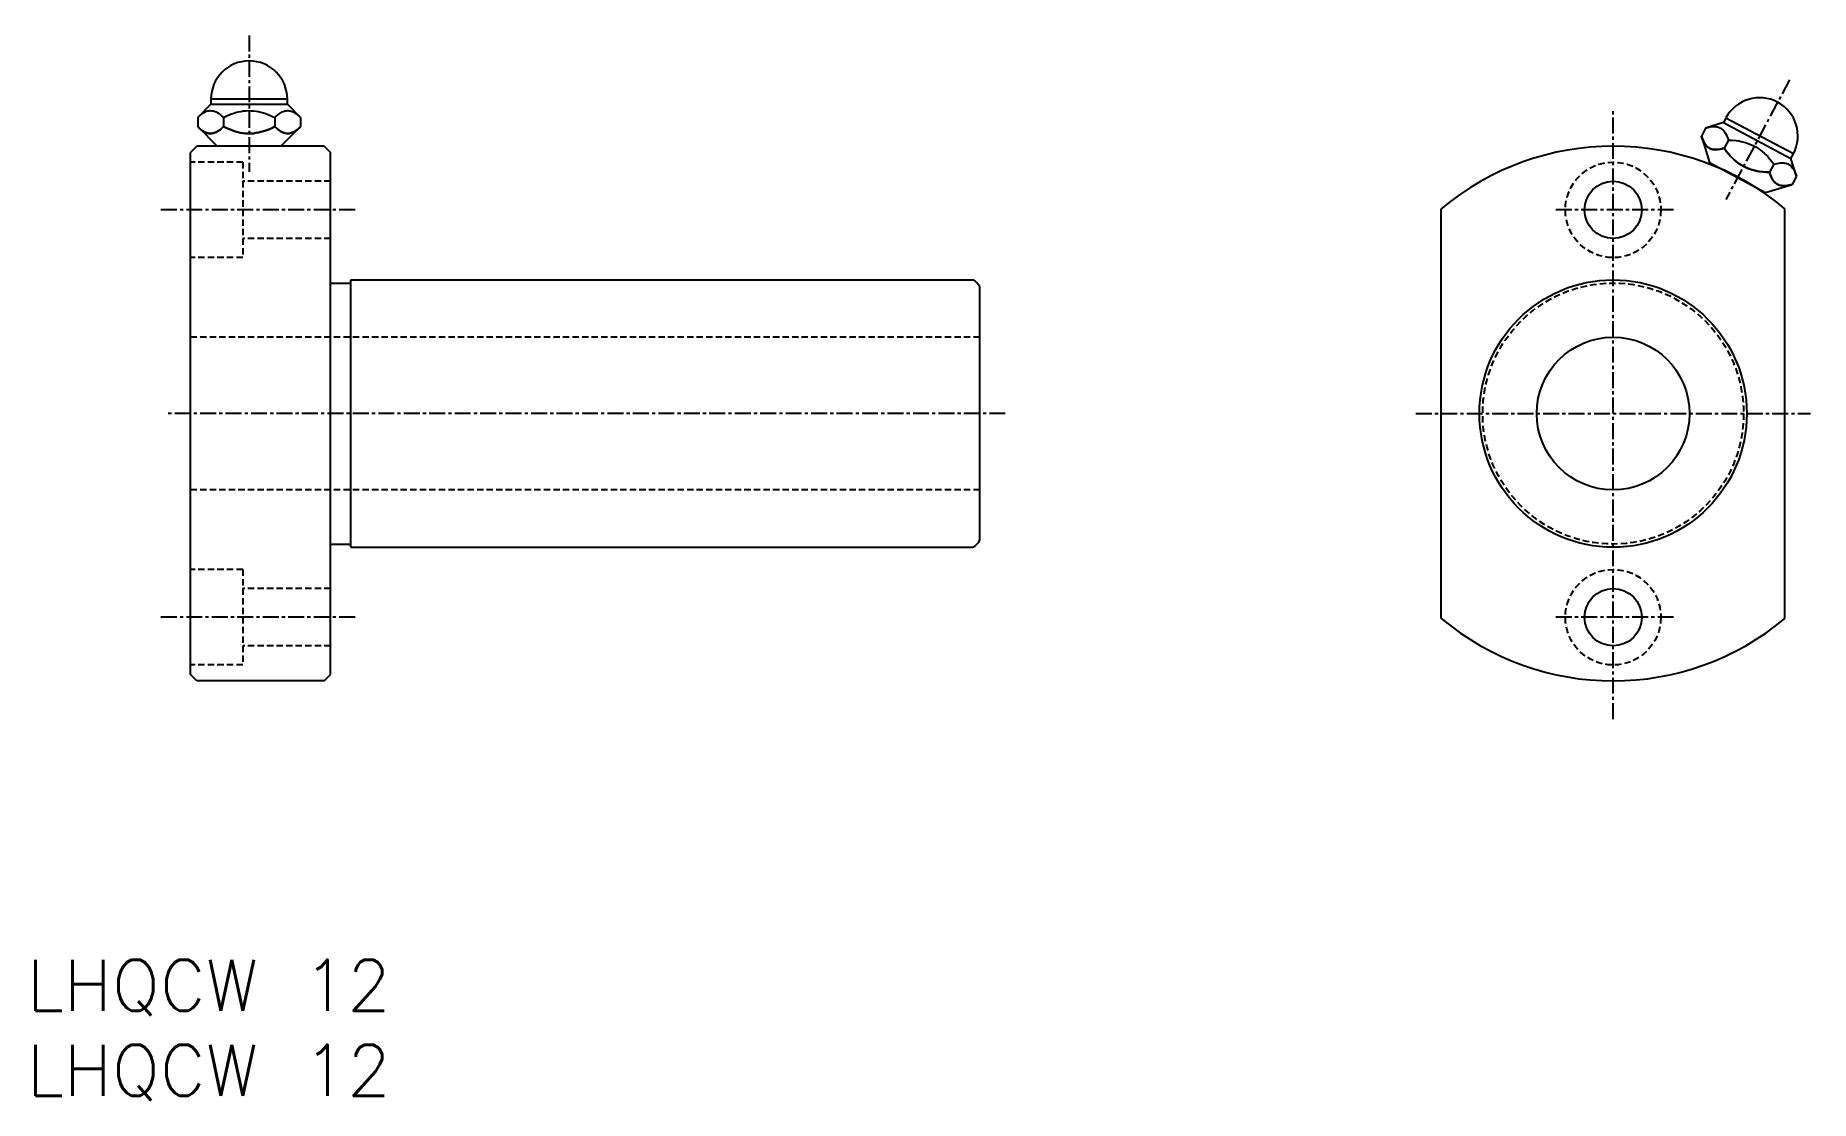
# Model space of a CAD drawing. Extents: x 794 to 933, y 32 to 116.
import ezdxf

# ---------------------------------------------------------------- set-up
doc = ezdxf.new("R2010")
doc.units = 0
doc.linetypes.add('CENTER', pattern=[2, 1.25, -0.25, 0.25, -0.25])
doc.linetypes.add('DASHED', pattern=[0.75, 0.5, -0.25])
doc.layers.get('0').update_dxf_attribs({"linetype": 'CONTINUOUS'})
doc.layers.add('CENTER', color=1, linetype='CENTER')
doc.styles.get("Standard").update_dxf_attribs({"font": 'txt.shx', "bigfont": 'bigfont.shx'})

msp = doc.modelspace()

# ---------------------------------------------------------------- linework, layer by layer
at = {"color": 7, "linetype": 'CONTINUOUS'}
for p, q in [((807.3, 110.52), (806.26, 109.48)), ((813.3, 110.92), (807.3, 110.92)), ((813.3, 110.92), (807.3, 110.92)), ((807.3, 110.92), (807.3, 110.52)), ((807.3, 110.52), (813.3, 110.52)), ((813.3, 110.52), (813.3, 110.92)), ((814.34, 109.48), (813.3, 110.52)), ((806.26, 109.48), (806.4, 109.61)), ((806.26, 109.48), (806.26, 108.76)), ((806.4, 109.61), (806.54, 109.72)), ((806.54, 109.72), (806.68, 109.82)), ((806.68, 109.82), (806.77, 109.88)), ((806.77, 109.88), (806.86, 109.92)), ((806.86, 109.92), (806.95, 109.96)), ((806.95, 109.96), (807.05, 109.99)), ((807.05, 109.99), (807.14, 110.01)), ((807.14, 110.01), (807.22, 110.02)), ((807.22, 110.02), (807.3, 110.02)), ((807.3, 110.02), (807.38, 110.01)), ((807.38, 110.01), (807.47, 109.99)), ((807.47, 109.99), (807.55, 109.97)), ((807.55, 109.97), (807.63, 109.94)), ((807.63, 109.94), (807.71, 109.91)), ((807.71, 109.91), (807.79, 109.86)), ((807.79, 109.86), (807.92, 109.78)), ((807.92, 109.78), (808.04, 109.69)), ((808.04, 109.69), (808.16, 109.59)), ((808.16, 109.59), (808.28, 109.48)), ((808.28, 109.48), (808.56, 109.61)), ((808.28, 109.48), (808.28, 108.76)), ((808.56, 109.61), (808.84, 109.73)), ((808.84, 109.73), (809.04, 109.8)), ((809.04, 109.8), (809.23, 109.86)), ((809.23, 109.86), (809.43, 109.91)), ((809.43, 109.91), (809.64, 109.95)), ((809.64, 109.95), (809.84, 109.99)), ((809.84, 109.99), (810.05, 110.01)), ((810.05, 110.01), (810.25, 110.02)), ((810.25, 110.02), (810.45, 110.01)), ((810.45, 110.01), (810.65, 110)), ((810.65, 110), (810.85, 109.97)), ((810.85, 109.97), (811.04, 109.94)), ((811.04, 109.94), (811.23, 109.89)), ((811.23, 109.89), (811.43, 109.84)), ((811.43, 109.84), (811.61, 109.78)), ((811.61, 109.78), (811.85, 109.69)), ((811.85, 109.69), (812.09, 109.59)), ((812.09, 109.59), (812.32, 109.48)), ((812.32, 109.48), (812.42, 109.57)), ((812.32, 109.48), (812.32, 108.76)), ((812.42, 109.57), (812.53, 109.67)), ((812.53, 109.67), (812.63, 109.75)), ((812.63, 109.75), (812.74, 109.82)), ((812.74, 109.82), (812.82, 109.87)), ((812.82, 109.87), (812.89, 109.91)), ((812.89, 109.91), (812.97, 109.94)), ((812.97, 109.94), (813.05, 109.97)), ((813.05, 109.97), (813.12, 109.99)), ((813.12, 109.99), (813.2, 110.01)), ((813.2, 110.01), (813.28, 110.02)), ((813.28, 110.02), (813.37, 110.02)), ((813.37, 110.02), (813.45, 110.01)), ((813.45, 110.01), (813.53, 109.99)), ((813.53, 109.99), (813.61, 109.97)), ((813.61, 109.97), (813.69, 109.94)), ((813.69, 109.94), (813.77, 109.91)), ((813.77, 109.91), (813.86, 109.86)), ((813.86, 109.86), (813.92, 109.82)), ((813.92, 109.82), (813.98, 109.78)), ((813.98, 109.78), (814.1, 109.69)), ((814.1, 109.69), (814.22, 109.59)), ((814.22, 109.59), (814.34, 109.48)), ((814.34, 109.48), (814.34, 108.76)), ((926.12, 109.08), (924.71, 108.65)), ((925.25, 108.76), (925.36, 108.76)), ((925.36, 108.76), (925.46, 108.76)), ((925.46, 108.76), (925.56, 108.75)), ((926.31, 109.43), (926.12, 109.08)), ((926.12, 109.08), (931.42, 106.26)), ((931.61, 106.62), (926.31, 109.43)), ((931.61, 106.62), (926.31, 109.43)), ((806.26, 108.76), (806.4, 108.63)), ((806.38, 108.64), (806.26, 108.76)), ((806.26, 108.76), (807.8, 107.22)), ((806.5, 108.54), (806.38, 108.64)), ((806.4, 108.63), (806.54, 108.51)), ((806.62, 108.45), (806.5, 108.54)), ((806.54, 108.51), (806.68, 108.41)), ((806.68, 108.41), (806.62, 108.45)), ((806.68, 108.41), (806.77, 108.36)), ((806.74, 108.37), (806.68, 108.41)), ((806.82, 108.33), (806.74, 108.37)), ((806.77, 108.36), (806.86, 108.31)), ((806.91, 108.29), (806.82, 108.33)), ((806.86, 108.31), (806.95, 108.27)), ((806.99, 108.26), (806.91, 108.29)), ((806.95, 108.27), (807.05, 108.24)), ((807.07, 108.24), (806.99, 108.26)), ((807.05, 108.24), (807.14, 108.23)), ((807.15, 108.22), (807.07, 108.24)), ((807.14, 108.23), (807.22, 108.22)), ((807.23, 108.22), (807.15, 108.22)), ((807.22, 108.22), (807.3, 108.22)), ((807.31, 108.22), (807.23, 108.22)), ((807.3, 108.22), (807.38, 108.22)), ((807.4, 108.23), (807.31, 108.22)), ((807.38, 108.22), (807.47, 108.24)), ((807.47, 108.24), (807.4, 108.23)), ((807.47, 108.24), (807.55, 108.26)), ((807.55, 108.26), (807.47, 108.24)), ((807.55, 108.26), (807.63, 108.29)), ((807.63, 108.29), (807.55, 108.26)), ((807.63, 108.29), (807.71, 108.33)), ((807.71, 108.32), (807.63, 108.29)), ((807.71, 108.33), (807.79, 108.37)), ((807.78, 108.36), (807.71, 108.32)), ((807.86, 108.41), (807.78, 108.36)), ((807.79, 108.37), (807.92, 108.45)), ((807.97, 108.48), (807.86, 108.41)), ((807.92, 108.45), (808.04, 108.54)), ((808.07, 108.57), (807.97, 108.48)), ((808.04, 108.54), (808.16, 108.64)), ((808.18, 108.66), (808.07, 108.57)), ((808.16, 108.64), (808.28, 108.76)), ((808.28, 108.76), (808.18, 108.66)), ((808.28, 108.76), (808.54, 108.63)), ((808.54, 108.63), (808.28, 108.76)), ((808.54, 108.63), (808.81, 108.52)), ((808.81, 108.52), (808.54, 108.63)), ((808.81, 108.52), (809.01, 108.45)), ((809.01, 108.45), (808.81, 108.52)), ((809.01, 108.45), (809.21, 108.38)), ((809.21, 108.38), (809.01, 108.45)), ((809.21, 108.38), (809.41, 108.33)), ((809.41, 108.33), (809.21, 108.38)), ((809.41, 108.33), (809.61, 108.28)), ((809.61, 108.28), (809.41, 108.33)), ((809.61, 108.28), (809.82, 108.25)), ((809.82, 108.25), (809.61, 108.28)), ((809.82, 108.25), (810.03, 108.23)), ((810.03, 108.23), (809.82, 108.25)), ((810.03, 108.23), (810.24, 108.22)), ((810.24, 108.22), (810.03, 108.23)), ((810.24, 108.22), (810.44, 108.22)), ((810.44, 108.22), (810.24, 108.22)), ((810.44, 108.22), (810.63, 108.23)), ((810.63, 108.23), (810.44, 108.22)), ((810.63, 108.23), (810.83, 108.26)), ((810.83, 108.26), (810.63, 108.23)), ((810.83, 108.26), (811.03, 108.29)), ((811.03, 108.29), (810.83, 108.26)), ((811.03, 108.29), (811.23, 108.34)), ((811.23, 108.34), (811.03, 108.29)), ((811.23, 108.34), (811.42, 108.39)), ((811.42, 108.39), (811.23, 108.34)), ((811.42, 108.39), (811.61, 108.45)), ((811.61, 108.45), (811.42, 108.39)), ((811.61, 108.45), (811.85, 108.54)), ((811.85, 108.54), (811.61, 108.45)), ((811.85, 108.54), (812.09, 108.65)), ((812.09, 108.65), (811.85, 108.54)), ((812.09, 108.65), (812.32, 108.76)), ((812.32, 108.76), (812.09, 108.65)), ((812.32, 108.76), (812.46, 108.63)), ((812.44, 108.64), (812.32, 108.76)), ((812.56, 108.54), (812.44, 108.64)), ((812.46, 108.63), (812.6, 108.51)), ((812.68, 108.45), (812.56, 108.54)), ((812.6, 108.51), (812.74, 108.41)), ((812.74, 108.41), (812.68, 108.45)), ((812.74, 108.41), (812.83, 108.36)), ((812.81, 108.37), (812.74, 108.41)), ((812.8, 107.22), (814.34, 108.76)), ((812.89, 108.33), (812.81, 108.37)), ((812.83, 108.36), (812.92, 108.31)), ((812.97, 108.29), (812.89, 108.33)), ((812.92, 108.31), (813.02, 108.27)), ((813.05, 108.26), (812.97, 108.29)), ((813.02, 108.27), (813.11, 108.24)), ((813.13, 108.24), (813.05, 108.26)), ((813.11, 108.24), (813.2, 108.23)), ((813.21, 108.22), (813.13, 108.24)), ((813.2, 108.23), (813.28, 108.22)), ((813.3, 108.22), (813.21, 108.22)), ((813.28, 108.22), (813.37, 108.22)), ((813.38, 108.22), (813.3, 108.22)), ((813.37, 108.22), (813.45, 108.22)), ((813.46, 108.23), (813.38, 108.22)), ((813.45, 108.22), (813.53, 108.24)), ((813.54, 108.24), (813.46, 108.23)), ((813.53, 108.24), (813.61, 108.26)), ((813.62, 108.26), (813.54, 108.24)), ((813.61, 108.26), (813.69, 108.29)), ((813.69, 108.29), (813.62, 108.26)), ((813.69, 108.29), (813.77, 108.33)), ((813.77, 108.32), (813.69, 108.29)), ((813.77, 108.33), (813.86, 108.37)), ((813.85, 108.36), (813.77, 108.32)), ((813.92, 108.41), (813.85, 108.36)), ((813.86, 108.37), (813.98, 108.45)), ((814.03, 108.48), (813.92, 108.41)), ((813.98, 108.45), (814.1, 108.54)), ((814.13, 108.57), (814.03, 108.48)), ((814.1, 108.54), (814.22, 108.64)), ((814.24, 108.66), (814.13, 108.57)), ((814.22, 108.64), (814.34, 108.76)), ((814.34, 108.76), (814.24, 108.66)), ((924.71, 108.65), (924.38, 108.02)), ((924.38, 108.02), (924.44, 107.84)), ((924.43, 107.86), (924.38, 108.02)), ((924.38, 108.02), (925.02, 105.93)), ((924.49, 107.71), (924.43, 107.86)), ((924.44, 107.84), (924.51, 107.67)), ((924.55, 107.57), (924.49, 107.71)), ((924.51, 107.67), (924.59, 107.51)), ((924.59, 107.51), (924.55, 107.57)), ((924.59, 107.51), (924.64, 107.42)), ((924.62, 107.45), (924.59, 107.51)), ((924.68, 107.37), (924.62, 107.45)), ((924.64, 107.42), (924.7, 107.34)), ((924.73, 107.3), (924.68, 107.37)), ((924.71, 108.65), (924.9, 108.7)), ((924.9, 108.7), (925.08, 108.74)), ((925.08, 108.74), (925.25, 108.76)), ((925.56, 108.75), (925.65, 108.73)), ((925.65, 108.73), (925.74, 108.71)), ((925.74, 108.71), (925.82, 108.67)), ((925.82, 108.67), (925.89, 108.64)), ((925.89, 108.64), (925.96, 108.59)), ((925.96, 108.59), (926.02, 108.54)), ((926.02, 108.54), (926.09, 108.48)), ((926.09, 108.48), (926.15, 108.42)), ((926.15, 108.42), (926.2, 108.35)), ((926.5, 107.7), (926.16, 107.07)), ((926.2, 108.35), (926.25, 108.27)), ((926.25, 108.27), (926.33, 108.14)), ((926.33, 108.14), (926.39, 108)), ((926.39, 108), (926.45, 107.86)), ((926.45, 107.86), (926.5, 107.7)), ((926.5, 107.7), (926.81, 107.69)), ((926.81, 107.69), (927.11, 107.66)), ((927.11, 107.66), (927.32, 107.63)), ((927.32, 107.63), (927.52, 107.59)), ((927.52, 107.59), (927.72, 107.54)), ((927.72, 107.54), (927.92, 107.49)), ((927.92, 107.49), (928.12, 107.42)), ((928.12, 107.42), (928.31, 107.34)), ((806.2, 107.22), (805.7, 106.72)), ((805.7, 65.72), (805.7, 106.72)), ((816.2, 107.22), (806.2, 107.22)), ((816.2, 107.22), (816.7, 106.72)), ((816.7, 65.72), (816.7, 106.72)), ((924.7, 107.34), (924.77, 107.26)), ((924.79, 107.23), (924.73, 107.3)), ((924.77, 107.26), (924.83, 107.19)), ((924.85, 107.18), (924.79, 107.23)), ((924.83, 107.19), (924.91, 107.13)), ((924.92, 107.13), (924.85, 107.18)), ((924.91, 107.13), (924.98, 107.09)), ((924.99, 107.08), (924.92, 107.13)), ((924.98, 107.09), (925.05, 107.05)), ((925.06, 107.04), (924.99, 107.08)), ((925.05, 107.05), (925.12, 107.02)), ((925.13, 107.01), (925.06, 107.04)), ((925.12, 107.02), (925.2, 106.99)), ((925.21, 106.99), (925.13, 107.01)), ((925.2, 106.99), (925.28, 106.97)), ((925.29, 106.97), (925.21, 106.99)), ((925.28, 106.97), (925.37, 106.96)), ((925.37, 106.96), (925.29, 106.97)), ((925.37, 106.96), (925.46, 106.95)), ((925.45, 106.95), (925.37, 106.96)), ((925.54, 106.95), (925.45, 106.95)), ((925.46, 106.95), (925.55, 106.95)), ((925.63, 106.96), (925.54, 106.95)), ((925.55, 106.95), (925.7, 106.97)), ((925.76, 106.97), (925.63, 106.96)), ((925.7, 106.97), (925.85, 106.99)), ((925.89, 107), (925.76, 106.97)), ((925.85, 106.99), (926, 107.02)), ((926.03, 107.03), (925.89, 107)), ((926, 107.02), (926.16, 107.07)), ((926.16, 107.07), (926.03, 107.03)), ((926.16, 107.07), (926.34, 106.83)), ((926.34, 106.83), (926.16, 107.07)), ((926.34, 106.83), (926.52, 106.61)), ((926.52, 106.61), (926.34, 106.83)), ((926.52, 106.61), (926.66, 106.45)), ((926.66, 106.45), (926.52, 106.61)), ((926.66, 106.45), (926.81, 106.3)), ((926.81, 106.3), (926.66, 106.45)), ((926.81, 106.3), (926.96, 106.16)), ((926.96, 106.16), (926.81, 106.3)), ((926.96, 106.16), (927.12, 106.02)), ((927.12, 106.02), (926.96, 106.16)), ((927.12, 106.02), (927.28, 105.9)), ((927.28, 105.9), (927.12, 106.02)), ((928.31, 107.34), (928.5, 107.25)), ((928.5, 107.25), (928.67, 107.16)), ((928.67, 107.16), (928.84, 107.05)), ((928.84, 107.05), (929, 106.94)), ((929, 106.94), (929.16, 106.81)), ((929.16, 106.81), (929.31, 106.68)), ((929.31, 106.68), (929.45, 106.55)), ((929.45, 106.55), (929.59, 106.4)), ((929.59, 106.4), (929.76, 106.21)), ((929.76, 106.21), (929.92, 106.01)), ((929.92, 106.01), (930.07, 105.8)), ((931.42, 106.26), (931.61, 106.62)), ((931.85, 104.86), (931.42, 106.26)), ((925.02, 105.93), (924.96, 105.83)), ((925.02, 105.93), (929.43, 103.58)), ((925.37, 105.74), (925.34, 105.68)), ((927.28, 105.9), (927.46, 105.78)), ((927.46, 105.78), (927.28, 105.9)), ((927.46, 105.78), (927.64, 105.67)), ((927.64, 105.67), (927.46, 105.78)), ((927.64, 105.67), (927.81, 105.58)), ((927.81, 105.58), (927.64, 105.67)), ((927.81, 105.58), (928, 105.5)), ((928, 105.5), (927.81, 105.58)), ((928, 105.5), (928.18, 105.43)), ((928.18, 105.43), (928, 105.5)), ((928.18, 105.43), (928.37, 105.37)), ((928.37, 105.37), (928.18, 105.43)), ((928.37, 105.37), (928.57, 105.31)), ((928.57, 105.31), (928.37, 105.37)), ((928.57, 105.31), (928.76, 105.27)), ((928.76, 105.27), (928.57, 105.31)), ((928.76, 105.27), (928.96, 105.24)), ((928.96, 105.24), (928.76, 105.27)), ((928.96, 105.24), (929.22, 105.2)), ((929.22, 105.2), (928.96, 105.24)), ((929.22, 105.2), (929.47, 105.18)), ((929.47, 105.18), (929.22, 105.2)), ((929.47, 105.18), (929.73, 105.17)), ((929.73, 105.17), (929.47, 105.18)), ((930.07, 105.8), (929.73, 105.17)), ((929.73, 105.17), (929.79, 104.99)), ((929.78, 105.02), (929.73, 105.17)), ((929.84, 104.87), (929.78, 105.02)), ((929.79, 104.99), (929.86, 104.82)), ((929.91, 104.73), (929.84, 104.87)), ((929.86, 104.82), (929.94, 104.67)), ((929.94, 104.66), (929.91, 104.73)), ((929.94, 104.67), (929.99, 104.58)), ((929.98, 104.6), (929.94, 104.66)), ((930.03, 104.52), (929.98, 104.6)), ((930.07, 105.8), (930.2, 105.84)), ((930.2, 105.84), (930.34, 105.87)), ((930.34, 105.87), (930.47, 105.9)), ((930.47, 105.9), (930.6, 105.91)), ((930.6, 105.91), (930.69, 105.92)), ((930.69, 105.92), (930.78, 105.92)), ((930.78, 105.92), (930.86, 105.91)), ((930.86, 105.91), (930.94, 105.9)), ((930.94, 105.9), (931.02, 105.88)), ((931.02, 105.88), (931.1, 105.86)), ((931.1, 105.86), (931.17, 105.83)), ((931.17, 105.83), (931.24, 105.79)), ((931.24, 105.79), (931.31, 105.75)), ((931.31, 105.75), (931.38, 105.7)), ((931.38, 105.7), (931.44, 105.64)), ((931.44, 105.64), (931.5, 105.57)), ((931.5, 105.57), (931.55, 105.5)), ((931.85, 104.86), (931.52, 104.22)), ((931.55, 105.5), (931.61, 105.42)), ((931.61, 105.42), (931.64, 105.36)), ((931.64, 105.36), (931.68, 105.3)), ((931.68, 105.3), (931.74, 105.16)), ((931.74, 105.16), (931.8, 105.01)), ((931.8, 105.01), (931.85, 104.86)), ((929.08, 103.77), (929.05, 103.72)), ((929.38, 103.5), (929.43, 103.58)), ((929.43, 103.58), (931.52, 104.22)), ((929.99, 104.58), (930.05, 104.49)), ((930.08, 104.45), (930.03, 104.52)), ((930.05, 104.49), (930.12, 104.42)), ((930.14, 104.39), (930.08, 104.45)), ((930.12, 104.42), (930.19, 104.35)), ((930.21, 104.33), (930.14, 104.39)), ((930.19, 104.35), (930.26, 104.29)), ((930.27, 104.28), (930.21, 104.33)), ((930.26, 104.29), (930.33, 104.24)), ((930.34, 104.24), (930.27, 104.28)), ((930.33, 104.24), (930.4, 104.2)), ((930.41, 104.2), (930.34, 104.24)), ((930.4, 104.2), (930.48, 104.17)), ((930.49, 104.17), (930.41, 104.2)), ((930.48, 104.17), (930.55, 104.15)), ((930.56, 104.14), (930.49, 104.17)), ((930.55, 104.15), (930.64, 104.13)), ((930.64, 104.13), (930.56, 104.14)), ((930.64, 104.13), (930.72, 104.11)), ((930.72, 104.11), (930.64, 104.13)), ((930.72, 104.11), (930.81, 104.11)), ((930.81, 104.11), (930.72, 104.11)), ((930.81, 104.11), (930.9, 104.11)), ((930.89, 104.11), (930.81, 104.11)), ((930.98, 104.11), (930.89, 104.11)), ((930.9, 104.11), (931.05, 104.12)), ((931.11, 104.13), (930.98, 104.11)), ((931.05, 104.12), (931.2, 104.14)), ((931.24, 104.15), (931.11, 104.13)), ((931.2, 104.14), (931.36, 104.18)), ((931.38, 104.18), (931.24, 104.15)), ((931.36, 104.18), (931.52, 104.22)), ((931.52, 104.22), (931.38, 104.18)), ((903.95, 70.13), (903.95, 102.3)), ((930.95, 70.13), (930.95, 102.3)), ((816.7, 96.47), (818.3, 96.47)), ((818.3, 96.72), (867.16, 96.72)), ((818.3, 75.72), (818.3, 96.72)), ((867.7, 76.26), (867.7, 96.17)), ((816.7, 75.97), (818.3, 75.97)), ((818.3, 75.72), (867.16, 75.72)), ((829.07, 75.72), (829.07, 75.72)), ((841.45, 75.72), (841.45, 75.72)), ((806.2, 65.22), (805.7, 65.72)), ((816.2, 65.22), (816.7, 65.72)), ((816.2, 65.22), (806.2, 65.22))]:
    msp.add_line(p, q, dxfattribs=at)
at = {"color": 3, "linetype": 'DASHED'}
for p, q in [((809.8, 105.97), (805.7, 105.97)), ((809.8, 105.97), (809.8, 98.47)), ((816.7, 104.47), (809.8, 104.47)), ((816.7, 99.97), (809.8, 99.97)), ((809.8, 98.47), (805.7, 98.47)), ((867.7, 92.22), (805.7, 92.22)), ((867.7, 80.22), (805.7, 80.22)), ((809.8, 73.97), (805.7, 73.97)), ((809.8, 73.97), (809.8, 66.47)), ((816.7, 72.47), (809.8, 72.47)), ((816.7, 67.97), (809.8, 67.97)), ((809.8, 66.47), (805.7, 66.47))]:
    msp.add_line(p, q, dxfattribs=at)
for centre, radius in [((917.45, 102.22), 3.75), ((917.45, 86.22), 10.25), ((917.45, 70.22), 3.75)]:
    msp.add_circle(centre, radius, dxfattribs=at)
at = {"color": 7, "linetype": 'CONTINUOUS'}
for centre, radius in [((917.45, 102.22), 2.25), ((917.45, 86.22), 10.5), ((917.45, 86.22), 6), ((917.45, 70.22), 2.25)]:
    msp.add_circle(centre, radius, dxfattribs=at)
for centre, radius, start, end in [((810.3, 110.92), 3, 0, 180), ((928.96, 108.03), 3, 332, 152), ((917.45, 86.22), 21, 49.9948, 130.0052), ((866.55, 95.57), 1.3, 27.7958, 62.2042), ((866.55, 76.87), 1.3, 297.7958, 332.2042), ((917.45, 86.22), 21, 229.9948, 310.0052)]:
    msp.add_arc(centre, radius, start, end, dxfattribs=at)
at = {"layer": 'CENTER', "color": 1, "linetype": 'CENTER'}
for p, q in [((810.3, 115.92), (810.3, 105.22)), ((931.31, 112.44), (926.3, 103.03)), ((917.45, 62.22), (917.45, 110.22)), ((818.62, 102.22), (803.35, 102.22)), ((922.2, 102.22), (912.7, 102.22)), ((869.7, 86.22), (803.7, 86.22)), ((901.95, 86.22), (932.95, 86.22)), ((818.62, 70.22), (803.35, 70.22)), ((922.2, 70.22), (912.7, 70.22))]:
    msp.add_line(p, q, dxfattribs=at)

# ---------------------------------------------------------------- texts
at = {"color": 7, "linetype": 'CONTINUOUS'}
for p in [(792.83, 39.31), (792.83, 32.64)]:
    msp.add_text('LHQCW 12', height=4, dxfattribs=at).set_placement(p)

doc.saveas('drawing.dxf')
